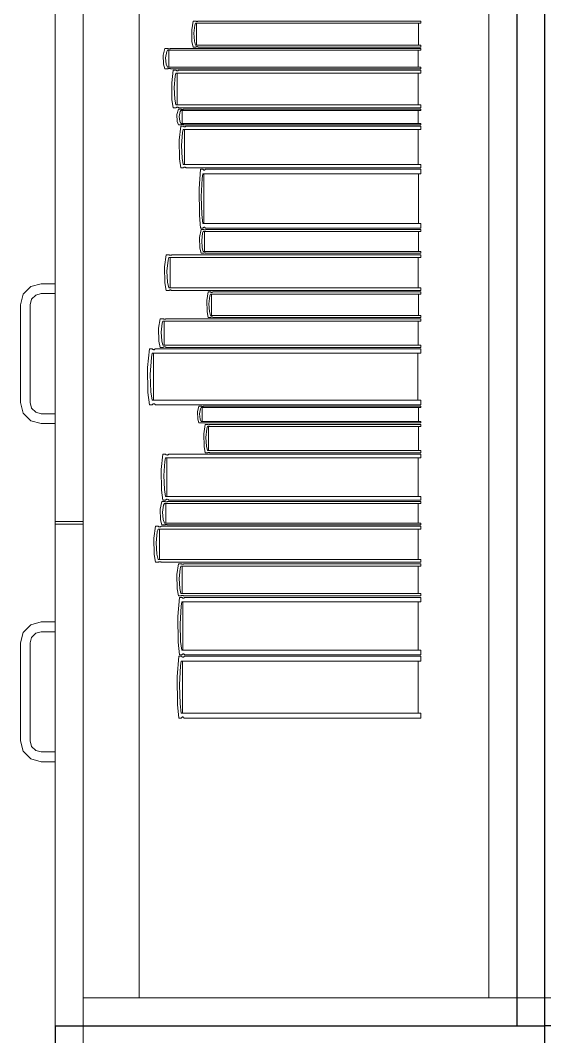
# Model space of a CAD drawing. Header units: inches. Extents: x -38 to 5698, y -33 to 92.
# Drawn here: x 104.835 to 105.21, y 24.428 to 25.155 of the extents above; entities that cross this region are included whole.
import ezdxf

# ---------------------------------------------------------------- set-up
doc = ezdxf.new("R2010")
doc.units = ezdxf.units.IN
doc.header["$MEASUREMENT"] = 0
doc.set_wipeout_variables(frame=1)
doc.linetypes.add('Wipeout_Contour', pattern=[1, 0, -1])
doc.layers.add('Interior - Mobiliario', color=7, linetype='Continuous')

msp = doc.modelspace()

# ---------------------------------------------------------------- linework, layer by layer
at = {"layer": 'Interior - Mobiliario', "color": 175, "linetype": 'Continuous', "lineweight": 13}
for p, q in [((104.88026, 24.43599), (104.88026, 25.89599)), ((105.19026, 25.89599), (105.19026, 24.43599)), ((104.88026, 24.45599), (104.88026, 25.87599)), ((104.92026, 25.87599), (104.92026, 24.45599)), ((105.17026, 24.45599), (105.17026, 25.87599)), ((104.86026, 25.15599), (104.86026, 24.79699)), ((104.88026, 25.15599), (104.88026, 24.79699)), ((104.95783, 25.14877), (104.95892, 25.15499)), ((104.95803, 25.14043), (104.95783, 25.14877)), ((104.95892, 25.15499), (104.96069, 25.15499)), ((104.96007, 25.15208), (104.95939, 25.14636)), ((104.96055, 25.15349), (104.96007, 25.15208)), ((105.1216, 25.15349), (104.96055, 25.15349)), ((104.96069, 25.15499), (104.96082, 25.15489)), ((104.96082, 25.15489), (104.96103, 25.15478)), ((104.96103, 25.15478), (104.96126, 25.15471)), ((104.96126, 25.15471), (104.9615, 25.15467)), ((104.96136, 25.13783), (104.96136, 25.15349)), ((104.9615, 25.15467), (104.96174, 25.15468)), ((104.96174, 25.15468), (104.96197, 25.15472)), ((104.96197, 25.15472), (104.9622, 25.1548)), ((104.9622, 25.1548), (104.9624, 25.15491)), ((104.9624, 25.15491), (104.96249, 25.15499)), ((104.96249, 25.15499), (105.1216, 25.15499)), ((105.11998, 25.15349), (105.11998, 25.13783)), ((105.1216, 25.15499), (105.1216, 25.15349)), ((104.95939, 25.14636), (104.9598, 25.14062)), ((104.93744, 25.1305), (104.93867, 25.13534)), ((104.93867, 25.13534), (104.94066, 25.13534)), ((104.9405, 25.13418), (104.93996, 25.13308)), ((105.1216, 25.13418), (104.9405, 25.13418)), ((104.94066, 25.13534), (104.94081, 25.13526)), ((104.94081, 25.13526), (104.94105, 25.13518)), ((104.94105, 25.13518), (104.9413, 25.13512)), ((104.9413, 25.13512), (104.94157, 25.1351)), ((104.94142, 25.12198), (104.94142, 25.13418)), ((104.94157, 25.1351), (104.94184, 25.1351)), ((104.94184, 25.1351), (104.9421, 25.13513)), ((104.9421, 25.13513), (104.94236, 25.13519)), ((104.94236, 25.13519), (104.94259, 25.13528)), ((104.94259, 25.13528), (104.94269, 25.13534)), ((104.94269, 25.13534), (105.1216, 25.13534)), ((104.95892, 25.13634), (104.95803, 25.14043)), ((104.96069, 25.13634), (104.95892, 25.13634)), ((104.9598, 25.14062), (104.96055, 25.13783)), ((104.96055, 25.13783), (105.1216, 25.13783)), ((104.96078, 25.13641), (104.96069, 25.13634)), ((104.96099, 25.13652), (104.96078, 25.13641)), ((104.96121, 25.1366), (104.96099, 25.13652)), ((104.96145, 25.13665), (104.96121, 25.1366)), ((104.96169, 25.13665), (104.96145, 25.13665)), ((104.96192, 25.13662), (104.96169, 25.13665)), ((104.96215, 25.13655), (104.96192, 25.13662)), ((104.96236, 25.13644), (104.96215, 25.13655)), ((104.96249, 25.13634), (104.96236, 25.13644)), ((105.1216, 25.13634), (104.96249, 25.13634)), ((105.11977, 25.13418), (105.11977, 25.12198)), ((105.1216, 25.13783), (105.1216, 25.13634)), ((105.1216, 25.13534), (105.1216, 25.13418)), ((104.93767, 25.124), (104.93744, 25.1305)), ((104.93996, 25.13308), (104.9392, 25.12862)), ((104.9392, 25.12862), (104.93966, 25.12416)), ((104.93867, 25.12082), (104.93767, 25.124)), ((104.94066, 25.12082), (104.93867, 25.12082)), ((104.93966, 25.12416), (104.9405, 25.12198)), ((104.9405, 25.12198), (105.1216, 25.12198)), ((104.94076, 25.12088), (104.94066, 25.12082)), ((104.94099, 25.12096), (104.94076, 25.12088)), ((104.94125, 25.12103), (104.94099, 25.12096)), ((104.94151, 25.12106), (104.94125, 25.12103)), ((104.94178, 25.12106), (104.94151, 25.12106)), ((104.94205, 25.12104), (104.94178, 25.12106)), ((104.9423, 25.12098), (104.94205, 25.12104)), ((104.94254, 25.1209), (104.9423, 25.12098)), ((104.94269, 25.12082), (104.94254, 25.1209)), ((105.1216, 25.12082), (104.94269, 25.12082)), ((104.9435, 25.11084), (104.94468, 25.11982)), ((104.94468, 25.11982), (104.94661, 25.11982)), ((104.94661, 25.11982), (104.94675, 25.11968)), ((104.94675, 25.11968), (104.94698, 25.11952)), ((104.94698, 25.11952), (104.94723, 25.11942)), ((104.94723, 25.11942), (104.94748, 25.11937)), ((104.94748, 25.11937), (104.94775, 25.11938)), ((104.94775, 25.11938), (104.948, 25.11944)), ((104.948, 25.11944), (104.94824, 25.11955)), ((104.94824, 25.11955), (104.94847, 25.11972)), ((104.94847, 25.11972), (104.94857, 25.11982)), ((104.94857, 25.11982), (105.1216, 25.11982)), ((105.1216, 25.12198), (105.1216, 25.12082)), ((105.1216, 25.11982), (105.1216, 25.11767)), ((104.94593, 25.11562), (104.94519, 25.10737)), ((104.94645, 25.11767), (104.94593, 25.11562)), ((105.1216, 25.11767), (104.94645, 25.11767)), ((104.94734, 25.09505), (104.94734, 25.11767)), ((104.94734, 25.11767), (105.11983, 25.11767)), ((105.11983, 25.11767), (105.11983, 25.09505)), ((104.94372, 25.0988), (104.9435, 25.11084)), ((104.94519, 25.10737), (104.94564, 25.09908)), ((104.94468, 25.09289), (104.94372, 25.0988)), ((104.94564, 25.09908), (104.94645, 25.09505)), ((104.94661, 25.09289), (104.94468, 25.09289)), ((104.94645, 25.09505), (105.1216, 25.09505)), ((104.9467, 25.093), (104.94661, 25.09289)), ((104.94693, 25.09316), (104.9467, 25.093)), ((104.94717, 25.09327), (104.94693, 25.09316)), ((104.94743, 25.09334), (104.94717, 25.09327)), ((104.94717, 25.08819), (104.94833, 25.09189)), ((105.11983, 25.09505), (104.94734, 25.09505)), ((104.94769, 25.09334), (104.94743, 25.09334)), ((104.94795, 25.09329), (104.94769, 25.09334)), ((104.94819, 25.09319), (104.94795, 25.09329)), ((104.94842, 25.09304), (104.94819, 25.09319)), ((104.94833, 25.09189), (104.95022, 25.09189)), ((104.94857, 25.09289), (104.94842, 25.09304)), ((105.1216, 25.09289), (104.94857, 25.09289)), ((104.94955, 25.09016), (104.94883, 25.08675)), ((104.95006, 25.091), (104.94955, 25.09016)), ((105.1216, 25.091), (104.95006, 25.091)), ((104.95022, 25.09189), (104.95036, 25.09183)), ((104.95036, 25.09183), (104.95058, 25.09177)), ((104.95058, 25.09177), (104.95082, 25.09173)), ((104.95082, 25.09173), (104.95108, 25.09171)), ((104.95093, 25.08167), (104.95093, 25.091)), ((104.95108, 25.09171), (104.95133, 25.09171)), ((104.95133, 25.09171), (104.95158, 25.09173)), ((104.95158, 25.09173), (104.95182, 25.09178)), ((104.95182, 25.09178), (104.95204, 25.09185)), ((104.95204, 25.09185), (104.95213, 25.09189)), ((104.95213, 25.09189), (105.1216, 25.09189)), ((105.11987, 25.091), (105.11987, 25.08167)), ((105.1216, 25.09505), (105.1216, 25.09289)), ((105.1216, 25.09189), (105.1216, 25.091)), ((104.94738, 25.08321), (104.94717, 25.08819)), ((104.94833, 25.08078), (104.94738, 25.08321)), ((104.94883, 25.08675), (104.94927, 25.08333)), ((104.94927, 25.08333), (104.95006, 25.08167)), ((104.95022, 25.08078), (104.94833, 25.08078)), ((104.94885, 25.06983), (104.95001, 25.07978)), ((104.95001, 25.07978), (104.95187, 25.07978)), ((104.95006, 25.08167), (105.1216, 25.08167)), ((104.95031, 25.08082), (104.95022, 25.08078)), ((104.95053, 25.08089), (104.95031, 25.08082)), ((104.95077, 25.08093), (104.95053, 25.08089)), ((104.95102, 25.08096), (104.95077, 25.08093)), ((104.95127, 25.08096), (104.95102, 25.08096)), ((104.95172, 25.07739), (104.95121, 25.07513)), ((104.95153, 25.08094), (104.95127, 25.08096)), ((104.95177, 25.0809), (104.95153, 25.08094)), ((105.1216, 25.07739), (104.95172, 25.07739)), ((104.95199, 25.08084), (104.95177, 25.0809)), ((104.95187, 25.07978), (104.95201, 25.07962)), ((104.95213, 25.08078), (104.95199, 25.08084)), ((104.95201, 25.07962), (104.95223, 25.07945)), ((105.1216, 25.08078), (104.95213, 25.08078)), ((104.95223, 25.07945), (104.95247, 25.07933)), ((104.95247, 25.07933), (104.95272, 25.07928)), ((104.95258, 25.05233), (104.95258, 25.07739)), ((104.95272, 25.07928), (104.95298, 25.07929)), ((104.95298, 25.07929), (104.95322, 25.07935)), ((104.95322, 25.07935), (104.95346, 25.07948)), ((104.95346, 25.07948), (104.95368, 25.07966)), ((104.95368, 25.07966), (104.95377, 25.07978)), ((104.95377, 25.07978), (105.1216, 25.07978)), ((105.11989, 25.07739), (105.11989, 25.05233)), ((105.1216, 25.08167), (105.1216, 25.08078)), ((105.1216, 25.07978), (105.1216, 25.07739)), ((104.94907, 25.05649), (104.94885, 25.06983)), ((104.95121, 25.07513), (104.9505, 25.06598)), ((104.9505, 25.06598), (104.95093, 25.0568)), ((104.95001, 25.04994), (104.94907, 25.05649)), ((104.95093, 25.0568), (104.95172, 25.05233)), ((104.95187, 25.04994), (104.95001, 25.04994)), ((104.95172, 25.05233), (105.1216, 25.05233)), ((104.95197, 25.05006), (104.95187, 25.04994)), ((104.95218, 25.05024), (104.95197, 25.05006)), ((104.95242, 25.05037), (104.95218, 25.05024)), ((104.95267, 25.05043), (104.95242, 25.05037)), ((104.95292, 25.05044), (104.95267, 25.05043)), ((104.95317, 25.05039), (104.95292, 25.05044)), ((104.95341, 25.05027), (104.95317, 25.05039)), ((104.95363, 25.0501), (104.95341, 25.05027)), ((104.95377, 25.04994), (104.95363, 25.0501)), ((105.1216, 25.04994), (104.95377, 25.04994)), ((104.96311, 25.03487), (104.96416, 25.04894)), ((104.96416, 25.04894), (104.96588, 25.04894)), ((104.96588, 25.04894), (104.966, 25.04872)), ((104.966, 25.04872), (104.96621, 25.04848)), ((104.96621, 25.04848), (104.96643, 25.04831)), ((104.96643, 25.04831), (104.96666, 25.04824)), ((104.96666, 25.04824), (104.96689, 25.04825)), ((104.96689, 25.04825), (104.96712, 25.04834)), ((104.96712, 25.04834), (104.96733, 25.04852)), ((104.96733, 25.04852), (104.96753, 25.04878)), ((104.96753, 25.04878), (104.96762, 25.04894)), ((104.96762, 25.04894), (105.1216, 25.04894)), ((105.1216, 25.05233), (105.1216, 25.04994)), ((105.1216, 25.04894), (105.1216, 25.04557)), ((104.96527, 25.04237), (104.96461, 25.02943)), ((104.96574, 25.04557), (104.96527, 25.04237)), ((105.1216, 25.04557), (104.96574, 25.04557)), ((104.96653, 25.01012), (104.96653, 25.04557)), ((105.12003, 25.04557), (105.12003, 25.01012)), ((104.9633, 25.016), (104.96311, 25.03487)), ((104.96461, 25.02943), (104.96501, 25.01644)), ((104.96416, 25.00675), (104.9633, 25.016)), ((104.96501, 25.01644), (104.96574, 25.01012)), ((104.96574, 25.01012), (105.1216, 25.01012)), ((105.1216, 25.01012), (105.1216, 25.00675)), ((104.9635, 25.00009), (104.96455, 25.00575)), ((104.96588, 25.00675), (104.96416, 25.00675)), ((104.96455, 25.00575), (104.96626, 25.00575)), ((104.96566, 25.0031), (104.965, 24.9979)), ((104.96612, 25.00439), (104.96566, 25.0031)), ((104.96596, 25.00691), (104.96588, 25.00675)), ((104.96616, 25.00717), (104.96596, 25.00691)), ((105.1216, 25.00439), (104.96612, 25.00439)), ((104.96638, 25.00735), (104.96616, 25.00717)), ((104.96626, 25.00575), (104.96639, 25.00566)), ((104.96661, 25.00744), (104.96638, 25.00735)), ((104.96639, 25.00566), (104.96659, 25.00556)), ((104.96659, 25.00556), (104.96681, 25.0055)), ((104.96684, 25.00745), (104.96661, 25.00744)), ((104.96681, 25.0055), (104.96704, 25.00547)), ((104.96707, 25.00738), (104.96684, 25.00745)), ((104.96691, 24.99013), (104.96691, 25.00439)), ((104.96704, 25.00547), (104.96727, 25.00547)), ((104.96729, 25.00722), (104.96707, 25.00738)), ((104.96727, 25.00547), (104.9675, 25.00551)), ((104.96749, 25.00698), (104.96729, 25.00722)), ((104.96762, 25.00675), (104.96749, 25.00698)), ((104.9675, 25.00551), (104.96771, 25.00558)), ((105.1216, 25.00675), (104.96762, 25.00675)), ((104.96771, 25.00558), (104.96791, 25.00568)), ((104.96791, 25.00568), (104.968, 25.00575)), ((104.968, 25.00575), (105.1216, 25.00575)), ((105.12003, 25.00439), (105.12003, 24.99013)), ((105.1216, 25.00575), (105.1216, 25.00439)), ((104.96369, 24.99249), (104.9635, 25.00009)), ((104.965, 24.9979), (104.9654, 24.99267)), ((104.96455, 24.98877), (104.96369, 24.99249)), ((104.96626, 24.98877), (104.96455, 24.98877)), ((104.9654, 24.99267), (104.96612, 24.99013)), ((104.96612, 24.99013), (105.1216, 24.99013)), ((104.96634, 24.98883), (104.96626, 24.98877)), ((104.96654, 24.98894), (104.96634, 24.98883)), ((104.96676, 24.98901), (104.96654, 24.98894)), ((104.96699, 24.98905), (104.96676, 24.98901)), ((104.96722, 24.98905), (104.96699, 24.98905)), ((104.96745, 24.98902), (104.96722, 24.98905)), ((104.96767, 24.98896), (104.96745, 24.98902)), ((104.96787, 24.98886), (104.96767, 24.98896)), ((104.968, 24.98877), (104.96787, 24.98886)), ((105.1216, 24.98877), (104.968, 24.98877)), ((105.1216, 24.99013), (105.1216, 24.98877)), ((104.93839, 24.97921), (104.93962, 24.98777)), ((104.93962, 24.98777), (104.94159, 24.98777)), ((104.9409, 24.98377), (104.94014, 24.9759)), ((104.94144, 24.98572), (104.9409, 24.98377)), ((105.1216, 24.98572), (104.94144, 24.98572)), ((104.94159, 24.98777), (104.94174, 24.98763)), ((104.94174, 24.98763), (104.94198, 24.98748)), ((104.94198, 24.98748), (104.94223, 24.98739)), ((104.94223, 24.98739), (104.9425, 24.98734)), ((104.94235, 24.96417), (104.94235, 24.98572)), ((104.9425, 24.98734), (104.94277, 24.98735)), ((104.94277, 24.98735), (104.94303, 24.9874)), ((104.94303, 24.9874), (104.94328, 24.98751)), ((104.94328, 24.98751), (104.94351, 24.98767)), ((104.94351, 24.98767), (104.94361, 24.98777)), ((104.94361, 24.98777), (105.1216, 24.98777)), ((105.11978, 24.98572), (105.11978, 24.96417)), ((105.1216, 24.98777), (105.1216, 24.98572)), ((104.93862, 24.96774), (104.93839, 24.97921)), ((104.94014, 24.9759), (104.9406, 24.96801)), ((104.84276, 24.96498), (104.85026, 24.96699)), ((104.85026, 24.96699), (104.86026, 24.96699)), ((104.86026, 24.96699), (104.86026, 24.95999)), ((104.93962, 24.96211), (104.93862, 24.96774)), ((104.9406, 24.96801), (104.94144, 24.96417)), ((104.83526, 24.95199), (104.83727, 24.95949)), ((104.83727, 24.95949), (104.84276, 24.96498)), ((104.84626, 24.95891), (104.84333, 24.95599)), ((104.85026, 24.95999), (104.84626, 24.95891)), ((104.86026, 24.95999), (104.85026, 24.95999)), ((104.94159, 24.96211), (104.93962, 24.96211)), ((104.94144, 24.96417), (105.1216, 24.96417)), ((104.9417, 24.96221), (104.94159, 24.96211)), ((104.94193, 24.96237), (104.9417, 24.96221)), ((104.94218, 24.96248), (104.94193, 24.96237)), ((104.94244, 24.96254), (104.94218, 24.96248)), ((104.94271, 24.96254), (104.94244, 24.96254)), ((104.94297, 24.9625), (104.94271, 24.96254)), ((104.94323, 24.9624), (104.94297, 24.9625)), ((104.94346, 24.96225), (104.94323, 24.9624)), ((104.94361, 24.96211), (104.94346, 24.96225)), ((105.1216, 24.96211), (104.94361, 24.96211)), ((104.96863, 24.95505), (104.96965, 24.96111)), ((104.96965, 24.96111), (104.9713, 24.96111)), ((104.97117, 24.95966), (104.97072, 24.95828)), ((105.1216, 24.95966), (104.97117, 24.95966)), ((104.9713, 24.96111), (104.97143, 24.96102)), ((104.97143, 24.96102), (104.97162, 24.96091)), ((104.97162, 24.96091), (104.97184, 24.96084)), ((104.97184, 24.96084), (104.97206, 24.96081)), ((104.97193, 24.94438), (104.97193, 24.95966)), ((104.97206, 24.96081), (104.97228, 24.96081)), ((104.97228, 24.96081), (104.9725, 24.96086)), ((104.9725, 24.96086), (104.97271, 24.96093)), ((104.97271, 24.96093), (104.9729, 24.96104)), ((104.9729, 24.96104), (104.97299, 24.96111)), ((104.97299, 24.96111), (105.1216, 24.96111)), ((105.12008, 24.95966), (105.12008, 24.94438)), ((105.1216, 24.96417), (105.1216, 24.96211)), ((105.1216, 24.96111), (105.1216, 24.95966)), ((104.83526, 24.88199), (104.83526, 24.95199)), ((104.84333, 24.95599), (104.84226, 24.95199)), ((104.84226, 24.95199), (104.84226, 24.88199)), ((104.96882, 24.94691), (104.96863, 24.95505)), ((104.97072, 24.95828), (104.97009, 24.9527)), ((104.97009, 24.9527), (104.97047, 24.9471)), ((104.96965, 24.94292), (104.96882, 24.94691)), ((104.97047, 24.9471), (104.97117, 24.94438)), ((104.97117, 24.94438), (105.1216, 24.94438)), ((105.1216, 24.94438), (105.1216, 24.94292)), ((104.93411, 24.9351), (104.93536, 24.94192)), ((104.93536, 24.94192), (104.93739, 24.94192)), ((104.93667, 24.93873), (104.9359, 24.93246)), ((104.93723, 24.94028), (104.93667, 24.93873)), ((105.1216, 24.94028), (104.93723, 24.94028)), ((104.93739, 24.94192), (104.93754, 24.94181)), ((104.93754, 24.94181), (104.93778, 24.94169)), ((104.93778, 24.94169), (104.93804, 24.94162)), ((104.93804, 24.94162), (104.93831, 24.94158)), ((104.93816, 24.92311), (104.93816, 24.94028)), ((104.93831, 24.94158), (104.93859, 24.94158)), ((104.93859, 24.94158), (104.93886, 24.94163)), ((104.93886, 24.94163), (104.93911, 24.94172)), ((104.93911, 24.94172), (104.93935, 24.94184)), ((104.93935, 24.94184), (104.93945, 24.94192)), ((104.93945, 24.94192), (105.1216, 24.94192)), ((104.9713, 24.94292), (104.96965, 24.94292)), ((104.97139, 24.94299), (104.9713, 24.94292)), ((104.97158, 24.9431), (104.97139, 24.94299)), ((104.97179, 24.94318), (104.97158, 24.9431)), ((104.97201, 24.94322), (104.97179, 24.94318)), ((104.97223, 24.94322), (104.97201, 24.94322)), ((104.97245, 24.94319), (104.97223, 24.94322)), ((104.97266, 24.94312), (104.97245, 24.94319)), ((104.97286, 24.94302), (104.97266, 24.94312)), ((104.97299, 24.94292), (104.97286, 24.94302)), ((105.1216, 24.94292), (104.97299, 24.94292)), ((105.11974, 24.94028), (105.11974, 24.92311)), ((105.1216, 24.94192), (105.1216, 24.94028)), ((104.93434, 24.92596), (104.93411, 24.9351)), ((104.9359, 24.93246), (104.93637, 24.92617)), ((104.93536, 24.92147), (104.93434, 24.92596)), ((104.93637, 24.92617), (104.93723, 24.92311)), ((104.93723, 24.92311), (105.1216, 24.92311)), ((105.1216, 24.92311), (105.1216, 24.92147)), ((104.92629, 24.90711), (104.92759, 24.92047)), ((104.92759, 24.92047), (104.9297, 24.92047)), ((104.92953, 24.91727), (104.92896, 24.91423)), ((105.1216, 24.91727), (104.92953, 24.91727)), ((104.9297, 24.92047), (104.92986, 24.92026)), ((104.92986, 24.92026), (104.93011, 24.92003)), ((104.93011, 24.92003), (104.93038, 24.91988)), ((104.93038, 24.91988), (104.93067, 24.9198)), ((104.9305, 24.88362), (104.9305, 24.91727)), ((104.93067, 24.9198), (104.93095, 24.91981)), ((104.93095, 24.91981), (104.93123, 24.9199)), ((104.93123, 24.9199), (104.9315, 24.92007)), ((104.9315, 24.92007), (104.93174, 24.92032)), ((104.93174, 24.92032), (104.93185, 24.92047)), ((104.93185, 24.92047), (105.1216, 24.92047)), ((104.93739, 24.92147), (104.93536, 24.92147)), ((104.93749, 24.92155), (104.93739, 24.92147)), ((104.93773, 24.92167), (104.93749, 24.92155)), ((104.93798, 24.92176), (104.93773, 24.92167)), ((104.93825, 24.92181), (104.93798, 24.92176)), ((104.93853, 24.92181), (104.93825, 24.92181)), ((104.9388, 24.92178), (104.93853, 24.92181)), ((104.93906, 24.9217), (104.9388, 24.92178)), ((104.9393, 24.92158), (104.93906, 24.9217)), ((104.93945, 24.92147), (104.9393, 24.92158)), ((105.1216, 24.92147), (104.93945, 24.92147)), ((105.11966, 24.91727), (105.11966, 24.88362)), ((105.1216, 24.92047), (105.1216, 24.91727)), ((104.92896, 24.91423), (104.92815, 24.90195)), ((104.92653, 24.8892), (104.92629, 24.90711)), ((104.92815, 24.90195), (104.92864, 24.88962)), ((104.92759, 24.88042), (104.92653, 24.8892)), ((104.92864, 24.88962), (104.92953, 24.88362)), ((104.83727, 24.87449), (104.83526, 24.88199)), ((104.84226, 24.88199), (104.84333, 24.87799)), ((104.9297, 24.88042), (104.92759, 24.88042)), ((104.92953, 24.88362), (105.1216, 24.88362)), ((104.92981, 24.88057), (104.9297, 24.88042)), ((104.93006, 24.88082), (104.92981, 24.88057)), ((104.93032, 24.88099), (104.93006, 24.88082)), ((104.9306, 24.88108), (104.93032, 24.88099)), ((104.93089, 24.88109), (104.9306, 24.88108)), ((104.93117, 24.88101), (104.93089, 24.88109)), ((104.93144, 24.88086), (104.93117, 24.88101)), ((104.93169, 24.88063), (104.93144, 24.88086)), ((104.93185, 24.88042), (104.93169, 24.88063)), ((105.1216, 24.88042), (104.93185, 24.88042)), ((104.96191, 24.8754), (104.96298, 24.87942)), ((104.96298, 24.87942), (104.9647, 24.87942)), ((104.9647, 24.87942), (104.96483, 24.87935)), ((104.96483, 24.87935), (104.96504, 24.87928)), ((104.96504, 24.87928), (104.96526, 24.87924)), ((104.96526, 24.87924), (104.96549, 24.87922)), ((104.96549, 24.87922), (104.96572, 24.87922)), ((104.96572, 24.87922), (104.96595, 24.87925)), ((104.96595, 24.87925), (104.96617, 24.8793)), ((104.96617, 24.8793), (104.96637, 24.87937)), ((104.96637, 24.87937), (104.96646, 24.87942)), ((104.96646, 24.87942), (105.1216, 24.87942)), ((105.1216, 24.88362), (105.1216, 24.88042)), ((105.1216, 24.87942), (105.1216, 24.87845)), ((104.84276, 24.869), (104.83727, 24.87449)), ((104.84333, 24.87799), (104.84626, 24.87506)), ((104.84626, 24.87506), (104.85026, 24.87399)), ((104.85026, 24.87399), (104.86026, 24.87399)), ((104.86026, 24.87399), (104.86026, 24.86699)), ((104.96211, 24.87002), (104.96191, 24.8754)), ((104.96409, 24.87754), (104.96343, 24.87385)), ((104.96343, 24.87385), (104.96383, 24.87015)), ((104.96456, 24.87845), (104.96409, 24.87754)), ((105.1216, 24.87845), (104.96456, 24.87845)), ((104.96536, 24.86834), (104.96536, 24.87845)), ((105.12002, 24.87845), (105.12002, 24.86834)), ((104.85026, 24.86699), (104.84276, 24.869)), ((104.86026, 24.86699), (104.85026, 24.86699)), ((104.96298, 24.86738), (104.96211, 24.87002)), ((104.9647, 24.86738), (104.96298, 24.86738)), ((104.96383, 24.87015), (104.96456, 24.86834)), ((104.96456, 24.86834), (105.1216, 24.86834)), ((104.96479, 24.86743), (104.9647, 24.86738)), ((104.96499, 24.8675), (104.96479, 24.86743)), ((104.96521, 24.86755), (104.96499, 24.8675)), ((104.96544, 24.86758), (104.96521, 24.86755)), ((104.96567, 24.86758), (104.96544, 24.86758)), ((104.9659, 24.86756), (104.96567, 24.86758)), ((104.96612, 24.86751), (104.9659, 24.86756)), ((104.96633, 24.86744), (104.96612, 24.86751)), ((104.96646, 24.86738), (104.96633, 24.86744)), ((104.96645, 24.85958), (104.96749, 24.86638)), ((105.1216, 24.86738), (104.96646, 24.86738)), ((104.96749, 24.86638), (104.96916, 24.86638)), ((104.96903, 24.86475), (104.96857, 24.8632)), ((105.1216, 24.86475), (104.96903, 24.86475)), ((104.96916, 24.86638), (104.96929, 24.86627)), ((104.96929, 24.86627), (104.96949, 24.86615)), ((104.96949, 24.86615), (104.96971, 24.86608)), ((104.96971, 24.86608), (104.96993, 24.86604)), ((104.9698, 24.84763), (104.9698, 24.86475)), ((104.96993, 24.86604), (104.97016, 24.86604)), ((104.97016, 24.86604), (104.97038, 24.86609)), ((104.97038, 24.86609), (104.97059, 24.86618)), ((104.97059, 24.86618), (104.97079, 24.8663)), ((104.97079, 24.8663), (104.97087, 24.86638)), ((104.97087, 24.86638), (105.1216, 24.86638)), ((105.12006, 24.86475), (105.12006, 24.84763)), ((105.1216, 24.86834), (105.1216, 24.86738)), ((105.1216, 24.86638), (105.1216, 24.86475)), ((104.96665, 24.85047), (104.96645, 24.85958)), ((104.96857, 24.8632), (104.96793, 24.85696)), ((104.96749, 24.846), (104.96665, 24.85047)), ((104.96793, 24.85696), (104.96832, 24.85068)), ((104.96832, 24.85068), (104.96903, 24.84763)), ((104.93602, 24.83406), (104.93726, 24.845)), ((104.93726, 24.845), (104.93927, 24.845)), ((104.93927, 24.845), (104.93942, 24.84482)), ((104.93942, 24.84482), (104.93966, 24.84464)), ((104.93966, 24.84464), (104.93991, 24.84451)), ((104.93991, 24.84451), (104.94018, 24.84445)), ((104.94018, 24.84445), (104.94045, 24.84446)), ((104.94045, 24.84446), (104.94072, 24.84453)), ((104.94072, 24.84453), (104.94097, 24.84467)), ((104.94097, 24.84467), (104.94121, 24.84487)), ((104.94121, 24.84487), (104.94131, 24.845)), ((104.94131, 24.845), (105.1216, 24.845)), ((104.96916, 24.846), (104.96749, 24.846)), ((104.96903, 24.84763), (105.1216, 24.84763)), ((104.96925, 24.84608), (104.96916, 24.846)), ((104.96944, 24.8462), (104.96925, 24.84608)), ((104.96966, 24.84629), (104.96944, 24.8462)), ((104.96988, 24.84634), (104.96966, 24.84629)), ((104.97011, 24.84634), (104.96988, 24.84634)), ((104.97033, 24.8463), (104.97011, 24.84634)), ((104.97055, 24.84623), (104.97033, 24.8463)), ((104.97074, 24.84611), (104.97055, 24.84623)), ((104.97087, 24.846), (104.97074, 24.84611)), ((105.1216, 24.846), (104.97087, 24.846)), ((105.1216, 24.84763), (105.1216, 24.846)), ((105.1216, 24.845), (105.1216, 24.84238)), ((104.93856, 24.83989), (104.93779, 24.82983)), ((104.93911, 24.84238), (104.93856, 24.83989)), ((105.1216, 24.84238), (104.93911, 24.84238)), ((104.94003, 24.81483), (104.94003, 24.84238)), ((105.11976, 24.84238), (105.11976, 24.81483)), ((104.93625, 24.8194), (104.93602, 24.83406)), ((104.93779, 24.82983), (104.93826, 24.81974)), ((104.93726, 24.8122), (104.93625, 24.8194)), ((104.93826, 24.81974), (104.93911, 24.81483)), ((104.93911, 24.81483), (105.1216, 24.81483)), ((105.1216, 24.81483), (105.1216, 24.8122)), ((104.9352, 24.80561), (104.93645, 24.8112)), ((104.93645, 24.8112), (104.93846, 24.8112)), ((104.93775, 24.80859), (104.93698, 24.80345)), ((104.93927, 24.8122), (104.93726, 24.8122)), ((104.9383, 24.80986), (104.93775, 24.80859)), ((105.1216, 24.80986), (104.9383, 24.80986)), ((104.93846, 24.8112), (104.93861, 24.81111)), ((104.93861, 24.81111), (104.93885, 24.81102)), ((104.93885, 24.81102), (104.93911, 24.81095)), ((104.93911, 24.81095), (104.93938, 24.81092)), ((104.93922, 24.79578), (104.93922, 24.80986)), ((104.93937, 24.81233), (104.93927, 24.8122)), ((104.9396, 24.81253), (104.93937, 24.81233)), ((104.93938, 24.81092), (104.93965, 24.81093)), ((104.93985, 24.81267), (104.9396, 24.81253)), ((104.93965, 24.81093), (104.93992, 24.81096)), ((104.94012, 24.81274), (104.93985, 24.81267)), ((104.93992, 24.81096), (104.94017, 24.81103)), ((104.94039, 24.81275), (104.94012, 24.81274)), ((104.94017, 24.81103), (104.94041, 24.81114)), ((104.94066, 24.81269), (104.94039, 24.81275)), ((104.94041, 24.81114), (104.94051, 24.8112)), ((104.94051, 24.8112), (105.1216, 24.8112)), ((104.94092, 24.81257), (104.94066, 24.81269)), ((104.94116, 24.81238), (104.94092, 24.81257)), ((104.94131, 24.8122), (104.94116, 24.81238)), ((105.1216, 24.8122), (104.94131, 24.8122)), ((105.11975, 24.80986), (105.11975, 24.79578)), ((105.1216, 24.8112), (105.1216, 24.80986)), ((104.93543, 24.79811), (104.9352, 24.80561)), ((104.93698, 24.80345), (104.93745, 24.79829)), ((104.86026, 24.79699), (104.88026, 24.79699)), ((104.86026, 24.79499), (104.88026, 24.79499)), ((104.93063, 24.78485), (104.9319, 24.79344)), ((104.9319, 24.79344), (104.93397, 24.79344)), ((104.93397, 24.79344), (104.93412, 24.7933)), ((104.93412, 24.7933), (104.93437, 24.79315)), ((104.93437, 24.79315), (104.93463, 24.79305)), ((104.93463, 24.79305), (104.93491, 24.79301)), ((104.93491, 24.79301), (104.93519, 24.79301)), ((104.93519, 24.79301), (104.93546, 24.79307)), ((104.93645, 24.79444), (104.93543, 24.79811)), ((104.93546, 24.79307), (104.93572, 24.79318)), ((104.93572, 24.79318), (104.93596, 24.79334)), ((104.93596, 24.79334), (104.93607, 24.79344)), ((104.93607, 24.79344), (105.1216, 24.79344)), ((104.93846, 24.79444), (104.93645, 24.79444)), ((104.93745, 24.79829), (104.9383, 24.79578)), ((104.9383, 24.79578), (105.1216, 24.79578)), ((104.93856, 24.7945), (104.93846, 24.79444)), ((104.9388, 24.7946), (104.93856, 24.7945)), ((104.93905, 24.79467), (104.9388, 24.7946)), ((104.93932, 24.79471), (104.93905, 24.79467)), ((104.93959, 24.79472), (104.93932, 24.79471)), ((104.93986, 24.79469), (104.93959, 24.79472)), ((104.94012, 24.79462), (104.93986, 24.79469)), ((104.94036, 24.79453), (104.94012, 24.79462)), ((104.94051, 24.79444), (104.94036, 24.79453)), ((105.1216, 24.79444), (104.94051, 24.79444)), ((105.1216, 24.79578), (105.1216, 24.79444)), ((105.1216, 24.79344), (105.1216, 24.79138)), ((104.93087, 24.77334), (104.93063, 24.78485)), ((104.93324, 24.78942), (104.93245, 24.78153)), ((104.9338, 24.79138), (104.93324, 24.78942)), ((105.1216, 24.79138), (104.9338, 24.79138)), ((104.93475, 24.76975), (104.93475, 24.79138)), ((105.11971, 24.79138), (105.11971, 24.76975)), ((104.93245, 24.78153), (104.93293, 24.77361)), ((104.9319, 24.76769), (104.93087, 24.77334)), ((104.93293, 24.77361), (104.9338, 24.76975)), ((104.93397, 24.76769), (104.9319, 24.76769)), ((104.9338, 24.76975), (105.1216, 24.76975)), ((104.93407, 24.76779), (104.93397, 24.76769)), ((104.93431, 24.76795), (104.93407, 24.76779)), ((104.93457, 24.76806), (104.93431, 24.76795)), ((104.93485, 24.76812), (104.93457, 24.76806)), ((104.93513, 24.76813), (104.93485, 24.76812)), ((104.9354, 24.76808), (104.93513, 24.76813)), ((104.93567, 24.76798), (104.9354, 24.76808)), ((104.93591, 24.76783), (104.93567, 24.76798)), ((104.93607, 24.76769), (104.93591, 24.76783)), ((105.1216, 24.76769), (104.93607, 24.76769)), ((104.94723, 24.75899), (104.9484, 24.76669)), ((104.9484, 24.76669), (104.95028, 24.76669)), ((104.94962, 24.7631), (104.94889, 24.75602)), ((104.95013, 24.76485), (104.94962, 24.7631)), ((105.1216, 24.76485), (104.95013, 24.76485)), ((104.95028, 24.76669), (104.95042, 24.76657)), ((104.95042, 24.76657), (104.95065, 24.76644)), ((104.95065, 24.76644), (104.95089, 24.76635)), ((104.95089, 24.76635), (104.95114, 24.76631)), ((104.95099, 24.74545), (104.95099, 24.76485)), ((104.95114, 24.76631), (104.9514, 24.76631)), ((104.9514, 24.76631), (104.95165, 24.76637)), ((104.95165, 24.76637), (104.95188, 24.76646)), ((104.95188, 24.76646), (104.9521, 24.76661)), ((104.9521, 24.76661), (104.9522, 24.76669)), ((104.9522, 24.76669), (105.1216, 24.76669)), ((105.11987, 24.76485), (105.11987, 24.74545)), ((105.1216, 24.76975), (105.1216, 24.76769)), ((105.1216, 24.76669), (105.1216, 24.76485)), ((104.94745, 24.74867), (104.94723, 24.75899)), ((104.94889, 24.75602), (104.94933, 24.74891)), ((104.9484, 24.7436), (104.94745, 24.74867)), ((104.94933, 24.74891), (104.95013, 24.74545)), ((104.94783, 24.72888), (104.94898, 24.7426)), ((104.95028, 24.7436), (104.9484, 24.7436)), ((104.94898, 24.7426), (104.95086, 24.7426)), ((104.95013, 24.74545), (105.1216, 24.74545)), ((104.95038, 24.74369), (104.95028, 24.7436)), ((104.95059, 24.74383), (104.95038, 24.74369)), ((104.95083, 24.74393), (104.95059, 24.74383)), ((104.95108, 24.74398), (104.95083, 24.74393)), ((104.95086, 24.7426), (104.951, 24.74238)), ((104.951, 24.74238), (104.95123, 24.74215)), ((104.95134, 24.74399), (104.95108, 24.74398)), ((104.95123, 24.74215), (104.95147, 24.74199)), ((104.95159, 24.74395), (104.95134, 24.74399)), ((104.95147, 24.74199), (104.95172, 24.74191)), ((104.95183, 24.74386), (104.95159, 24.74395)), ((104.95172, 24.74191), (104.95197, 24.74192)), ((104.95206, 24.74373), (104.95183, 24.74386)), ((104.95197, 24.74192), (104.95222, 24.74202)), ((104.9522, 24.7436), (104.95206, 24.74373)), ((105.1216, 24.7436), (104.9522, 24.7436)), ((104.95222, 24.74202), (104.95246, 24.74219)), ((104.95246, 24.74219), (104.95268, 24.74244)), ((104.95268, 24.74244), (104.95277, 24.7426)), ((104.95277, 24.7426), (105.1216, 24.7426)), ((105.1216, 24.74545), (105.1216, 24.7436)), ((105.1216, 24.7426), (105.1216, 24.73931)), ((104.9502, 24.73619), (104.94948, 24.72357)), ((104.95071, 24.73931), (104.9502, 24.73619)), ((105.1216, 24.73931), (104.95071, 24.73931)), ((104.95157, 24.70474), (104.95157, 24.73931)), ((105.11988, 24.73931), (105.11988, 24.70474)), ((104.94804, 24.71047), (104.94783, 24.72888)), ((104.84276, 24.72298), (104.83727, 24.71749)), ((104.85026, 24.72499), (104.84276, 24.72298)), ((104.86026, 24.72499), (104.85026, 24.72499)), ((104.86026, 24.71799), (104.86026, 24.72499)), ((104.94948, 24.72357), (104.94992, 24.7109)), ((104.83727, 24.71749), (104.83526, 24.70999)), ((104.84226, 24.70999), (104.84333, 24.71399)), ((104.84333, 24.71399), (104.84626, 24.71691)), ((104.84626, 24.71691), (104.85026, 24.71799)), ((104.85026, 24.71799), (104.86026, 24.71799)), ((104.83526, 24.70999), (104.83526, 24.63999)), ((104.84226, 24.63999), (104.84226, 24.70999)), ((104.94898, 24.70144), (104.94804, 24.71047)), ((104.94992, 24.7109), (104.95071, 24.70474)), ((104.95071, 24.70474), (105.1216, 24.70474)), ((105.1216, 24.70474), (105.1216, 24.70144)), ((104.94748, 24.68571), (104.94864, 24.70044)), ((104.94864, 24.70044), (104.95052, 24.70044)), ((104.95086, 24.70144), (104.94898, 24.70144)), ((104.95052, 24.70044), (104.95066, 24.70021)), ((104.95066, 24.70021), (104.95088, 24.69995)), ((104.95096, 24.7016), (104.95086, 24.70144)), ((104.95088, 24.69995), (104.95113, 24.69979)), ((104.95118, 24.70185), (104.95096, 24.7016)), ((104.95113, 24.69979), (104.95138, 24.69971)), ((104.95141, 24.70203), (104.95118, 24.70185)), ((104.95138, 24.69971), (104.95163, 24.69972)), ((104.95166, 24.70212), (104.95141, 24.70203)), ((104.95163, 24.69972), (104.95188, 24.69982)), ((104.95192, 24.70213), (104.95166, 24.70212)), ((104.95188, 24.69982), (104.95212, 24.7)), ((104.95217, 24.70206), (104.95192, 24.70213)), ((104.95212, 24.7), (104.95234, 24.70027)), ((104.95241, 24.7019), (104.95217, 24.70206)), ((104.95234, 24.70027), (104.95243, 24.70044)), ((104.95263, 24.70166), (104.95241, 24.7019)), ((104.95243, 24.70044), (105.1216, 24.70044)), ((104.95277, 24.70144), (104.95263, 24.70166)), ((105.1216, 24.70144), (104.95277, 24.70144)), ((105.1216, 24.70044), (105.1216, 24.69691)), ((104.94985, 24.69356), (104.94913, 24.68001)), ((104.95037, 24.69691), (104.94985, 24.69356)), ((105.1216, 24.69691), (104.95037, 24.69691)), ((104.95123, 24.65979), (104.95123, 24.69691)), ((105.11987, 24.69691), (105.11987, 24.65979)), ((104.94769, 24.66595), (104.94748, 24.68571)), ((104.94913, 24.68001), (104.94957, 24.66641)), ((104.94864, 24.65626), (104.94769, 24.66595)), ((104.94957, 24.66641), (104.95037, 24.65979)), ((104.95052, 24.65626), (104.94864, 24.65626)), ((104.95037, 24.65979), (105.1216, 24.65979)), ((104.95061, 24.65643), (104.95052, 24.65626)), ((104.95083, 24.6567), (104.95061, 24.65643)), ((104.95107, 24.65689), (104.95083, 24.6567)), ((104.95132, 24.65699), (104.95107, 24.65689)), ((104.95158, 24.657), (104.95132, 24.65699)), ((104.95183, 24.65692), (104.95158, 24.657)), ((104.95207, 24.65675), (104.95183, 24.65692)), ((104.95229, 24.6565), (104.95207, 24.65675)), ((104.95243, 24.65626), (104.95229, 24.6565)), ((105.1216, 24.65626), (104.95243, 24.65626)), ((105.1216, 24.65979), (105.1216, 24.65626)), ((104.83526, 24.63999), (104.83727, 24.63249)), ((104.84333, 24.63599), (104.84226, 24.63999)), ((104.83727, 24.63249), (104.84276, 24.627)), ((104.84626, 24.63306), (104.84333, 24.63599)), ((104.85026, 24.63199), (104.84626, 24.63306)), ((104.86026, 24.63199), (104.85026, 24.63199)), ((104.86026, 24.62499), (104.86026, 24.63199)), ((104.84276, 24.627), (104.85026, 24.62499)), ((104.85026, 24.62499), (104.86026, 24.62499)), ((104.92026, 24.45599), (104.88026, 24.45599)), ((105.17026, 24.45599), (104.92026, 24.45599)), ((105.19026, 24.43599), (104.88026, 24.43599))]:
    msp.add_line(p, q, dxfattribs=at)

# ---------------------------------------------------------------- wipeouts: each hides what was drawn before it
at = {"color": 254, "linetype": 'Wipeout_Contour', "lineweight": 0, "ltscale": 3268.669357}
msp.add_wipeout([(105.23026, 24.43599), (105.23026, 25.89599), (105.21026, 25.89599), (105.21026, 24.43599)], dxfattribs=at).dxf.layer = 'Interior - Mobiliario'

# ---------------------------------------------------------------- next in the draw order: linework, layer by layer
at = {"layer": 'Interior - Mobiliario', "color": 175, "linetype": 'Continuous', "lineweight": 13}
for p, q in [((105.21026, 24.41599), (105.21026, 25.91599)), ((105.21026, 25.89599), (105.21026, 24.43599)), ((105.21026, 25.89599), (105.21026, 24.43599)), ((105.21026, 25.87599), (105.21026, 24.45599)), ((105.21026, 24.45599), (105.25026, 24.45599)), ((105.21026, 24.45599), (105.21026, 24.41599)), ((105.21026, 24.43599), (105.23026, 24.43599)), ((105.21026, 24.43599), (105.21026, 24.41599)), ((105.56026, 24.43599), (105.21026, 24.43599)), ((105.21026, 24.43599), (105.56026, 24.43599))]:
    msp.add_line(p, q, dxfattribs=at)
at = {"layer": 'Interior - Mobiliario', "color": 175, "linetype": 'Continuous', "lineweight": 30}
for p, q in [((105.21026, 25.89599), (105.21026, 24.43599)), ((105.23026, 24.43599), (105.21026, 24.43599)), ((105.56026, 24.43599), (105.21026, 24.43599)), ((105.21026, 24.43599), (105.21026, 24.41599))]:
    msp.add_line(p, q, dxfattribs=at)

# ---------------------------------------------------------------- next in the draw order: wipeouts: each hides what was drawn before it
at = {"color": 254, "linetype": 'Wipeout_Contour', "lineweight": 0, "ltscale": 3268.589395}
msp.add_wipeout([(105.19026, 24.43599), (105.21026, 24.43599), (105.21026, 25.89599), (105.19026, 25.89599)], dxfattribs=at).dxf.layer = 'Interior - Mobiliario'

# ---------------------------------------------------------------- next in the draw order: linework, layer by layer
at = {"layer": 'Interior - Mobiliario', "color": 175, "linetype": 'Continuous', "lineweight": 30}
for p, q in [((105.19026, 25.89599), (105.19026, 24.43599)), ((105.21026, 25.89599), (105.21026, 24.43599)), ((105.19026, 24.43599), (105.21026, 24.43599))]:
    msp.add_line(p, q, dxfattribs=at)
at = {"layer": 'Interior - Mobiliario', "color": 175, "linetype": 'Continuous', "lineweight": 13}
for p, q in [((105.19026, 24.43599), (105.19026, 25.89599)), ((105.21026, 25.89599), (105.21026, 24.43599)), ((105.21026, 25.87599), (105.21026, 24.45599)), ((105.21026, 24.45599), (105.17026, 24.45599)), ((105.21026, 24.43599), (105.19026, 24.43599))]:
    msp.add_line(p, q, dxfattribs=at)

# ---------------------------------------------------------------- next in the draw order: wipeouts: each hides what was drawn before it
at = {"color": 254, "linetype": 'Wipeout_Contour', "lineweight": 0, "ltscale": 3267.838609}
msp.add_wipeout([(104.86026, 24.41599), (105.21026, 24.41599), (105.21026, 24.43599), (104.86026, 24.43599)], dxfattribs=at).dxf.layer = 'Interior - Mobiliario'

# ---------------------------------------------------------------- next in the draw order: linework, layer by layer
at = {"layer": 'Interior - Mobiliario', "color": 175, "linetype": 'Continuous', "lineweight": 13}
for p, q in [((104.86026, 25.91599), (104.86026, 24.41599)), ((105.21026, 24.41599), (105.21026, 25.91599)), ((104.86026, 24.43599), (104.86026, 25.89599)), ((104.86026, 24.43599), (104.86026, 25.89599)), ((104.88026, 24.43599), (104.88026, 25.89599)), ((104.88026, 24.43599), (104.88026, 25.89599)), ((105.19026, 25.89599), (105.19026, 24.43599)), ((105.19026, 25.89599), (105.19026, 24.43599)), ((105.19026, 25.89599), (105.19026, 24.43599)), ((105.21026, 25.89599), (105.21026, 24.43599)), ((104.86026, 24.43599), (104.86026, 24.79499)), ((104.88026, 24.43599), (104.88026, 24.79499)), ((104.88026, 24.41599), (104.88026, 24.45599)), ((105.21026, 24.45599), (105.21026, 24.41599)), ((104.86026, 24.41599), (104.86026, 24.43599)), ((104.86026, 24.43599), (105.21026, 24.43599)), ((105.21026, 24.43599), (104.86026, 24.43599)), ((105.19026, 24.43599), (104.86026, 24.43599)), ((104.86026, 24.43599), (104.88026, 24.43599)), ((105.19026, 24.43599), (104.88026, 24.43599)), ((105.19026, 24.43599), (104.88026, 24.43599)), ((105.21026, 24.43599), (105.21026, 24.41599))]:
    msp.add_line(p, q, dxfattribs=at)
at = {"layer": 'Interior - Mobiliario', "color": 175, "linetype": 'Continuous', "lineweight": 30}
for p, q in [((104.86026, 24.43599), (105.21026, 24.43599)), ((104.86026, 24.43599), (104.86026, 24.41599)), ((105.21026, 24.43599), (105.21026, 24.41599))]:
    msp.add_line(p, q, dxfattribs=at)

doc.saveas('drawing.dxf')
